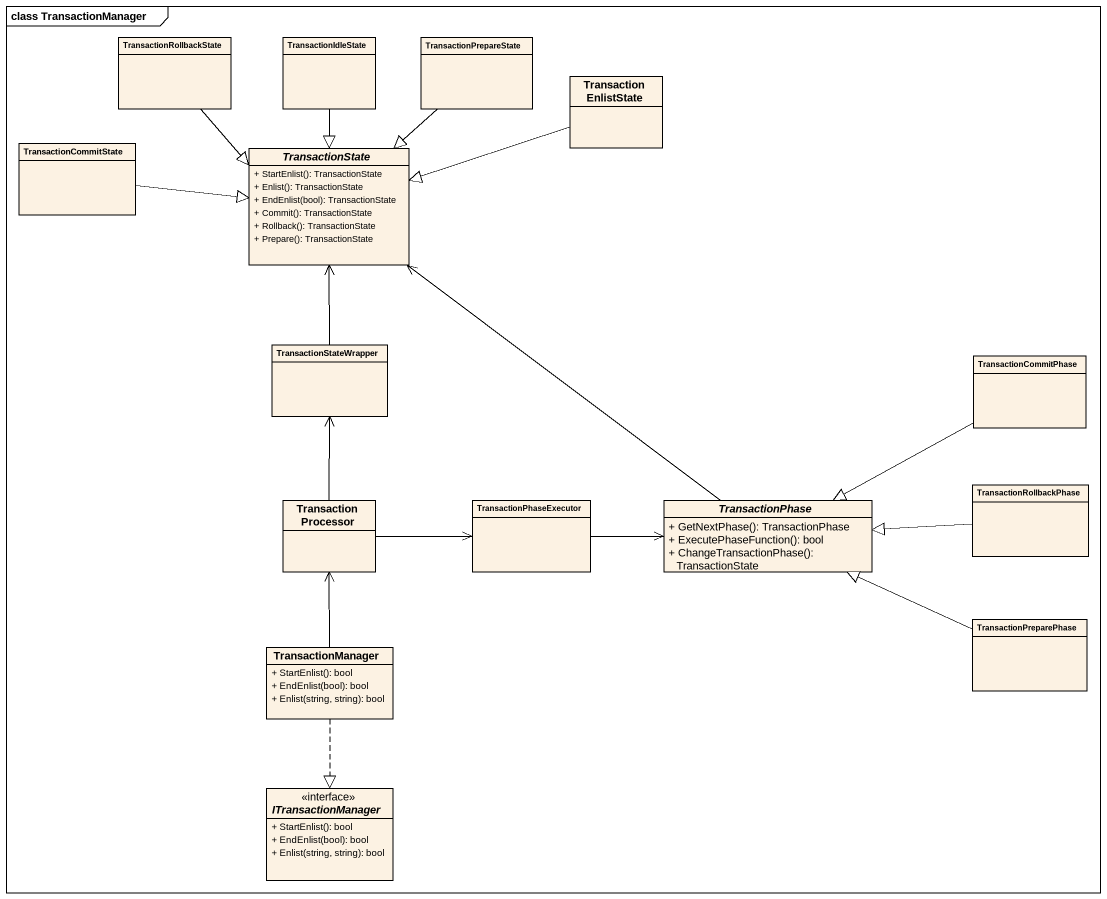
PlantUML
@startuml
mainframe class TransactionManager
hide circle
hide empty members
skinparam classAttributeIconSize 0
class TransactionRollbackState
class TransactionIdleState
class TransactionPrepareState
class TransactionEnlistState
class TransactionCommitState
abstract class TransactionState {
  + StartEnlist(): TransactionState
  + Enlist(): TransactionState
  + EndEnlist(bool): TransactionState
  + Commit(): TransactionState
  + Rollback(): TransactionState
  + Prepare(): TransactionState
}
class TransactionStateWrapper
class TransactionCommitPhase
class TransactionProcessor
class TransactionPhaseExecutor
abstract class TransactionPhase {
  + GetNextPhase(): TransactionPhase
  + ExecutePhaseFunction(): bool
  + ChangeTransactionPhase(): TransactionState
}
class TransactionRollbackPhase
class TransactionManager {
  + StartEnlist(): bool
  + EndEnlist(bool): bool
  + Enlist(string, string): bool
}
class TransactionPreparePhase
interface ITransactionManager {
  + StartEnlist(): bool
  + EndEnlist(bool): bool
  + Enlist(string, string): bool
}
TransactionRollbackState --|> TransactionState
TransactionIdleState --|> TransactionState
TransactionPrepareState --|> TransactionState
TransactionEnlistState -left-|> TransactionState
TransactionCommitState -right-|> TransactionState
TransactionStateWrapper -up-> TransactionState
TransactionCommitPhase -left-|> TransactionPhase
TransactionProcessor -up-> TransactionStateWrapper
TransactionProcessor -right-> TransactionPhaseExecutor
TransactionPhaseExecutor -right-> TransactionPhase
TransactionPhase -up-> TransactionState
TransactionRollbackPhase -left-|> TransactionPhase
TransactionManager -up-> TransactionProcessor
TransactionManager ..|> ITransactionManager
TransactionPreparePhase -left-|> TransactionPhase
@enduml
